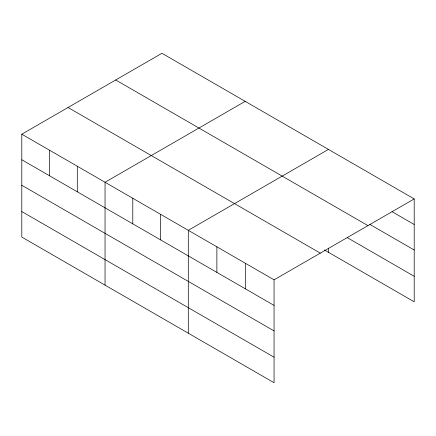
<?xml version="1.0" encoding="UTF-8"?>
<svg xmlns="http://www.w3.org/2000/svg" width="436" height="436" viewBox="0 0 436 436"><rect width="100%" height="100%" fill="white"/><g stroke="black" fill="none" stroke-linecap="round" stroke-linejoin="round"><path stroke-width="0.65" d="M21.8 134.195L274.059 279.836L274.059 382.715L21.8 237.075L21.8 134.195L161.941 53.285L414.2 198.925L414.2 301.805L324.384 249.948M245.19 101.348L105.043 182.259L105.043 285.139M328.433 149.406L188.292 230.317L188.292 333.197M274.059 279.836L414.2 198.925M392.029 211.689L414.2 224.491M369.859 224.404L414.2 250.002M115.698 79.984L367.951 225.625M347.105 237.555L414.2 276.288M68.049 107.496L320.302 253.136M21.8 159.761L274.059 305.402M21.8 185.273L274.059 330.913M21.8 211.564L274.059 357.198M328.433 248.258L328.433 252.286M245.468 263.328L245.468 288.894M216.877 246.825L216.877 272.386M160.541 214.299L160.541 239.86M132.795 198.276L132.795 223.842M77.297 166.236L77.297 191.802M49.546 150.218L49.546 175.779"/></g></svg>
